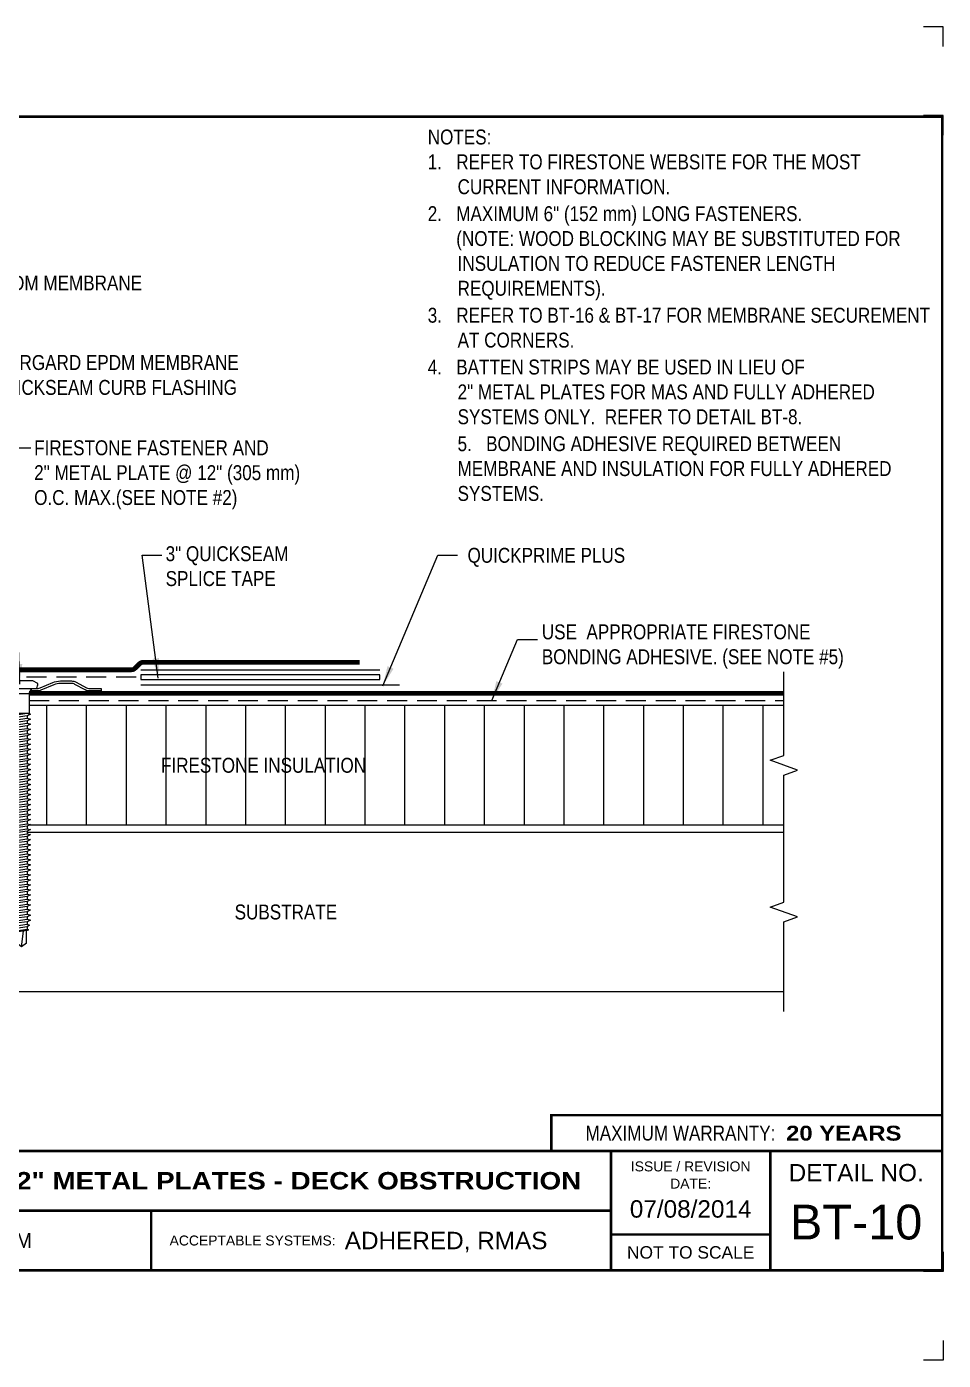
# Model space of a CAD drawing. Header units: inches. Extents: x 121.4 to 141.5, y -106.9 to -90.1.
# Drawn here: x 129.96 to 141.48, y -106.89 to -90.13 of the extents above; entities that cross this region are included whole.
import ezdxf
from ezdxf.enums import TextEntityAlignment as Align

# ---------------------------------------------------------------- set-up
doc = ezdxf.new("R2010")
doc.units = ezdxf.units.IN
doc.header["$MEASUREMENT"] = 0
doc.linetypes.add('HIDDEN', pattern=[0.375, 0.25, -0.125])
doc.layers.get('0').update_dxf_attribs({"linetype": 'CONTINUOUS'})
doc.layers.get('DEFPOINTS').update_dxf_attribs({"linetype": 'CONTINUOUS'})
for name, color, linetype in [('FSBP-ACCESSORY-FIRESTONE', 7, 'CONTINUOUS'), ('FSBP-ADHESIVE', 1, 'HIDDEN'), ('FSBP-ANNO-NOTE', 7, 'CONTINUOUS'), ('FSBP-INSULATION', 7, 'CONTINUOUS'), ('FSBP-MEMBRANE', 7, 'CONTINUOUS'), ('FSBP-SUBSTRATE-GENERIC', 9, 'CONTINUOUS'), ('FSBP-TTLB', 7, 'CONTINUOUS'), ('FSBP-TTLB-BORDER', 7, 'CONTINUOUS'), ('FSBP-TTLB-TEXT', 7, 'CONTINUOUS')]:
    doc.layers.add(name, color=color, linetype=linetype)
doc.styles.add('FSBP_ARIAL', font='arial.ttf')
doc.styles.add('FSBP_ARIAL_BOLD', font='')
doc.styles.add('FSBP_ARIAL_NAR', font='ARIALN.TTF')
doc.styles.add('FSBP_BANKGOTHIC', font='bgothm.ttf')
doc.styles.get('FSBP_ARIAL_BOLD').set_extended_font_data('Arial Black')
doc.linetypes.add('ZIGZAG', pattern='A,0.0001,-0.2,[131,ltypeshp.shx,S=0.2,R=0,X=-0.2,Y=0],-0.4,[131,ltypeshp.shx,S=0.2,R=180,X=0.2,Y=0],-0.2', length=0.8001)
doc.dimstyles.new('FSBP-LEADER', dxfattribs={"dimtxt": 0.1875, "dimasz": 0.25, "dimexe": 0.0625, "dimexo": 0.125, "dimgap": 0.125, "dimtad": 0, "dimtih": 1, "dimtoh": 1, "dimdec": 4, "dimzin": 0, "dimdsep": 46, "dimlunit": 4, "dimtxsty": 'FSBP_ARIAL_NAR', "dimcen": 0.09375, "dimclrd": 256, "dimclre": 256, "dimclrt": 256, "dimadec": 0, "dimazin": 0, "dimtfac": 1, "dimtdec": 4, "dimtofl": 0, "dimtmove": 0, "dimatfit": 3, "dimfxl": 1, "dimtolj": 1, "dimtzin": 0, "dimlwd": -1, "dimlwe": -1, "dimarcsym": 0})

# ---------------------------------------------------------------- blocks, each defined once
blk = doc.blocks.new('TTLB-EPDM_1')
at = {"layer": 'DEFPOINTS', "linetype": 'Continuous', "ltscale": 1.75}
for points in [[(20.01562500000003, 13.88083333333333), (20.01562500000003, 14.13083333333333), (19.76562500000003, 14.13083333333333)], [(20.01562500000003, -2.380833333333342), (20.01562500000003, -2.630833333333342), (19.76562500000003, -2.630833333333342)]]:
    blk.add_lwpolyline(points, dxfattribs=at)
at = {"layer": 'DEFPOINTS', "color": 1}
for points in [[(20.015625, 12.765625), (20.015625, 13.015625), (19.765625, 13.015625)], [(20.015625, -1.265625), (20.015625, -1.515625), (19.765625, -1.515625)]]:
    blk.add_lwpolyline(points, dxfattribs=at)
at = {"layer": 'FSBP-TTLB', "const_width": 0.03125}
blk.add_lwpolyline([(15.09028770518938, 0), (20, 0), (20, 0.4512598240669945), (15.09028770518938, 0.4512598240669945)], close=True, dxfattribs=at)
for points in [[(0, 0), (0, -1.5), (20, -1.5), (20, 0), (0, 0)], [(15.84028770518938, 0), (15.84028770518938, -1.5)], [(17.84110496735593, 0), (17.84110496735593, -1.5)], [(20, 0), (20, -1.5)], [(4.825208527206769, -0.75), (15.84028770518938, -0.75)], [(15.84028770518938, -1.048740175933006), (17.84110496735593, -1.048740175933006)]]:
    blk.add_lwpolyline(points, dxfattribs=at)
at = {"layer": 'FSBP-TTLB-BORDER', "const_width": 0.03125}
blk.add_lwpolyline([(20, 0), (20, 13), (0, 13), (0, 0)], dxfattribs=at)
at = {"layer": 'FSBP-TTLB-TEXT', "const_width": 0.03125}
blk.add_lwpolyline([(10.06152282927678, -0.75), (10.06152282927678, -1.5)], dxfattribs=at)
at = {"layer": 'FSBP-TTLB-TEXT', "style": 'FSBP_ARIAL_NAR'}
blk.add_text('MAXIMUM WARRANTY:', height=0.1875, dxfattribs=at).set_placement((17.90516569312837, 0.2256299120335257), align=Align.MIDDLE_RIGHT)
at = {"layer": 'FSBP-TTLB-TEXT'}
for s, height, style, p in [('ISSUE / REVISION', 0.125, 'FSBP_ARIAL', (16.84069633627263, -0.1938496373466023)), ('DETAIL NO.', 0.21875, 'FSBP_ARIAL', (18.92055248367797, -0.2724398367368792)), ('DATE:', 0.125, 'FSBP_ARIAL', (16.84069633627263, -0.409973105348854)), ('RubberGard  EPDM', 0.1875, 'FSBP_BANKGOTHIC', (7.443365678241776, -1.125)), ('NOT TO SCALE', 0.15625, 'FSBP_ARIAL', (16.84069633627263, -1.274370087966503))]:
    blk.add_text(s, height=height, dxfattribs=dict(at, style=style)).set_placement(p, align=Align.MIDDLE_CENTER)
at = {"layer": 'FSBP-TTLB-TEXT', "style": 'FSBP_ARIAL'}
blk.add_text('ACCEPTABLE SYSTEMS:', height=0.125, dxfattribs=at).set_placement((10.29281281591562, -1.125), align=Align.MIDDLE_LEFT)
at = {"layer": 'FSBP-TTLB-TEXT'}
for tag, height, style, p in [('MAXIMUM_WARRANTY', 0.1875, 'FSBP_ARIAL_BOLD', (18.03987100774941, 0.2240244307510579)), ('ACCPT_SYSTEMS', 0.21875, 'FSBP_ARIAL', (12.49438170418193, -1.125))]:
    blk.add_attdef(tag, text='', height=height, dxfattribs=dict(at, style=style)).set_placement(p, align=Align.MIDDLE_LEFT)
for tag, height, style, p in [('DETAIL_DESCP_LINE_1', 0.21875, 'FSBP_ARIAL_BOLD', (10.33118450231211, -0.3736318192489421)), ('ISSUE_REV_DATE', 0.21875, 'FSBP_ARIAL', (16.84069633627263, -0.7282559425942452)), ('DETAIL_NUMBER', 0.4375, 'FSBP_ARIAL', (18.91941590748775, -0.8931630692489421))]:
    blk.add_attdef(tag, text='', height=height, dxfattribs=dict(at, style=style)).set_placement(p, align=Align.MIDDLE_CENTER)
blk = doc.blocks.new('FSBP_AP_FASTENER_01')
at = {"layer": 'FSBP-ACCESSORY-FIRESTONE'}
for p, q in [((-0.125, 0.04849224421338505), (-0.09375, -0.01400775578661495)), ((0.09375, -0.01400775578661495), (0.125, 0.04849224421338505)), ((-0.09375, -0.01400775578661495), (-0.09375, -0.264007755786615)), ((-0.09375, -0.01400775578661495), (0.09375, -0.01400775578661495)), ((0.09375, -0.01400775578661495), (0.09375, -0.264007755786615)), ((-0.09375, -0.264007755786615), (-0.0703125, -0.2840970415008996)), ((-0.0703125, -0.3156643085181585), (-0.0703125, -0.3472315755354103)), ((0.0703125, -0.2955750228038667), (0.0703125, -0.3271422898211327)), ((-0.0703125, -0.3787988425526763), (-0.0703125, -0.410366109569928)), ((-0.0703125, -0.4419333765871798), (-0.0703125, -0.4735006436044458)), ((0.0703125, -0.3587095568383845), (0.0703125, -0.3902768238556433)), ((0.0703125, -0.4218440908729022), (0.0703125, -0.453411357890154)), ((0.0703125, -0.4849786249074128), (0.0703125, -0.5165458919246717)), ((-0.0703125, -0.5050679106216975), (-0.0703125, -0.5366351776389564)), ((-0.0703125, -0.5682024446562153), (-0.0703125, -0.599769711673467)), ((-0.0703125, -0.631336978690733), (-0.0703125, -0.6629042457079848)), ((0.0703125, -0.5481131589419235), (0.0703125, -0.5796804259591894)), ((0.0703125, -0.6112476929764412), (0.0703125, -0.6428149599937001)), ((-0.0703125, -0.6944715127252366), (-0.0703125, -0.7260387797425025)), ((-0.0703125, -0.7576060467597543), (-0.0703125, -0.7891733137770132)), ((-0.0703125, -0.820740580794272), (-0.0703125, -0.8523078478115238)), ((0.0703125, -0.674382227010959), (0.0703125, -0.7059494940282107)), ((0.0703125, -0.7375167610454696), (0.0703125, -0.7690840280627285)), ((0.0703125, -0.8006512950799802), (0.0703125, -0.8322185620972462)), ((-0.0703125, -0.8838751148287898), (-0.0703125, -0.9154423818460415)), ((-0.0703125, -0.9470096488632933), (-0.0703125, -0.9785769158805593)), ((0.0703125, -0.863785829114498), (0.0703125, -0.8953530961317568)), ((0.0703125, -0.9269203631490157), (0.0703125, -0.9584876301662675)), ((0.0703125, -0.9900548971835264), (0.0703125, -1.021622164200785)), ((-0.0703125, -1.010144182897811), (-0.0703125, -1.04171144991507)), ((-0.0703125, -1.073278716932329), (-0.0703125, -1.104845983949581)), ((-0.0703125, -1.136413250966847), (-0.0703125, -1.167980517984098)), ((0.0703125, -1.053189431218037), (0.0703125, -1.084756698235303)), ((0.0703125, -1.116323965252555), (0.0703125, -1.147891232269814)), ((-0.0703125, -1.19954778500135), (-0.0703125, -1.231115052018616)), ((-0.0703125, -1.262682319035868), (-0.0703125, -1.294249586053127)), ((-0.0703125, -1.325816853070386), (-0.0703125, -1.357384120087637)), ((0.0703125, -1.179458499287072), (0.0703125, -1.211025766304324)), ((0.0703125, -1.242593033321583), (0.0703125, -1.274160300338842)), ((0.0703125, -1.305727567356094), (0.0703125, -1.33729483437336)), ((-0.0703125, -1.388951387104903), (-0.0703125, -1.420518654122155)), ((-0.0703125, -1.452085921139407), (-0.0703125, -1.483653188156673)), ((0.0703125, -1.368862101390611), (0.0703125, -1.40042936840787)), ((0.0703125, -1.431996635425129), (0.0703125, -1.463563902442381)), ((0.0703125, -1.49513116945964), (0.0703125, -1.526698436476899)), ((-0.0703125, -1.515220455173925), (-0.0703125, -1.546787722191183)), ((-0.0703125, -1.578354989208442), (-0.0703125, -1.609922256225694)), ((-0.0703125, -1.64148952324296), (-0.0703125, -1.673056790260212)), ((0.0703125, -1.558265703494151), (0.0703125, -1.589832970511416)), ((0.0703125, -1.621400237528668), (0.0703125, -1.652967504545927)), ((-0.0703125, -1.704624057277464), (-0.0703125, -1.73619132429473)), ((-0.0703125, -1.767758591311981), (-0.0703125, -1.79932585832924)), ((-0.0703125, -1.830893125346499), (-0.0703125, -1.862460392363751)), ((0.0703125, -1.684534771563186), (0.0703125, -1.716102038580438)), ((0.0703125, -1.747669305597697), (0.0703125, -1.779236572614955)), ((0.0703125, -1.810803839632207), (0.0703125, -1.842371106649473)), ((-0.0703125, -1.894027659381017), (-0.0703125, -1.925594926398269)), ((-0.0703125, -1.95716219341552), (-0.0703125, -1.988729460432786)), ((0.0703125, -1.873938373666725), (0.0703125, -1.905505640683984)), ((0.0703125, -1.937072907701243), (0.0703125, -1.968640174718495)), ((0.0703125, -2.000207441735753), (0.0703125, -2.031774708753012)), ((-0.0703125, -2.020296727450038), (-0.0703125, -2.051863994467297)), ((-0.0703125, -2.083431261484556), (-0.0703125, -2.114998528501808)), ((-0.0703125, -2.146565795519074), (-0.0703125, -2.178133062536325)), ((0.0703125, -2.063341975770264), (0.0703125, -2.09490924278753)), ((0.0703125, -2.126476509804782), (0.0703125, -2.158043776822041)), ((-0.0703125, -2.209700329553577), (-0.0703125, -2.241267596570843)), ((-0.0703125, -2.272834863588095), (-0.0703125, -2.304402130605354)), ((-0.0703125, -2.335969397622613), (-0.0703125, -2.367536664639864)), ((0.0703125, -2.189611043839299), (0.0703125, -2.221178310856551)), ((0.0703125, -2.25274557787381), (0.0703125, -2.284312844891069)), ((0.0703125, -2.315880111908321), (0.0703125, -2.347447378925587)), ((-0.0703125, -2.39910393165713), (-0.0703125, -2.430671198674382)), ((-0.0703125, -2.462238465691634), (-0.0703125, -2.4938057327089)), ((0.0703125, -2.379014645942839), (0.0703125, -2.410581912960097)), ((0.0703125, -2.442149179977356), (0.0703125, -2.473716446994608)), ((0.0703125, -2.505283714011867), (0.0703125, -2.536850981029126)), ((-0.0703125, -2.525372999726152), (-0.0703125, -2.55694026674341)), ((-0.0703125, -2.588507533760669), (-0.0703125, -2.620074800777921)), ((-0.0703125, -2.651642067795187), (-0.0703125, -2.683209334812439)), ((0.0703125, -2.568418248046378), (0.0703125, -2.599985515063644)), ((0.0703125, -2.631552782080895), (0.0703125, -2.663120049098154)), ((-0.0703125, -2.714776601829691), (-0.0703125, -2.746343868846957)), ((-0.0703125, -2.777911135864208), (-0.0703125, -2.809478402881467)), ((-0.0703125, -2.841045669898726), (-0.0703125, -2.872612936915978)), ((0.0703125, -2.694687316115413), (0.0703125, -2.726254583132665)), ((0.0703125, -2.757821850149924), (0.0703125, -2.789389117167183)), ((0.0703125, -2.820956384184434), (0.0703125, -2.8525236512017)), ((-0.0703125, -2.904180203933244), (-0.0703125, -2.935747470950496)), ((-0.0703125, -2.967314737967747), (-0.0703125, -2.998882004985013)), ((-0.0625, -3.154632755786622), (-0.0625, -3.013549567065063)), ((0, -3.201507755786615), (0.02460623630038583, -3.00110581902215)), ((0.0625, -3.154632755786601), (0.0625, -2.995692424207924)), ((0.0703125, -2.884090918218952), (0.0703125, -2.915658185236211)), ((0.0703125, -2.94722545225347), (0.0703125, -2.978792719270722)), ((0, -3.201507755786615), (-0.06250000000001421, -3.154632755786615)), ((0.0625, -3.154632755786615), (0, -3.201507755786615))]:
    blk.add_line(p, q, dxfattribs=at)
blk.add_lwpolyline([(0.1875, 0.04849224421338505, 0.1250000000000271), (0.203125, 0.110992244213385), (0.140625, 0.142242244213385), (-0.140625, 0.142242244213385), (-0.203125, 0.110992244213385, 0.1250000000000271), (-0.1875, 0.04849224421338505)], format="xyb", close=True, dxfattribs=at)
for points in [[(-0.109375, -0.3054610321523867), (-0.0703125, -0.2840970415008996), (0.0703125, -0.264007755786615), (0.109375, -0.2742110321523867), (0.0703125, -0.2955750228038667), (-0.0703125, -0.3156643085181585)], [(-0.109375, -0.3685955661869045), (-0.0703125, -0.3472315755354103), (0.0703125, -0.3271422898211327), (0.109375, -0.3373455661869045), (0.0703125, -0.3587095568383845), (-0.0703125, -0.3787988425526763)], [(-0.109375, -0.431730100221408), (-0.0703125, -0.410366109569928), (0.0703125, -0.3902768238556433), (0.109375, -0.400480100221408), (0.0703125, -0.4218440908729022), (-0.0703125, -0.4419333765871798)], [(-0.109375, -0.4948646342559258), (-0.0703125, -0.4735006436044458), (0.0703125, -0.453411357890154), (0.109375, -0.4636146342559258), (0.0703125, -0.4849786249074128), (-0.0703125, -0.5050679106216975)], [(-0.109375, -0.5579991682904435), (-0.0703125, -0.5366351776389564), (0.0703125, -0.5165458919246717), (0.109375, -0.5267491682904435), (0.0703125, -0.5481131589419235), (-0.0703125, -0.5682024446562153)], [(-0.109375, -0.6211337023249612), (-0.0703125, -0.599769711673467), (0.0703125, -0.5796804259591894), (0.109375, -0.5898837023249612), (0.0703125, -0.6112476929764412), (-0.0703125, -0.631336978690733)], [(-0.109375, -0.6842682363594648), (-0.0703125, -0.6629042457079848), (0.0703125, -0.6428149599937001), (0.109375, -0.6530182363594648), (0.0703125, -0.674382227010959), (-0.0703125, -0.6944715127252366)], [(-0.109375, -0.7474027703939825), (-0.0703125, -0.7260387797425025), (0.0703125, -0.7059494940282107), (0.109375, -0.7161527703939825), (0.0703125, -0.7375167610454696), (-0.0703125, -0.7576060467597543)], [(-0.109375, -0.8105373044285002), (-0.0703125, -0.7891733137770132), (0.0703125, -0.7690840280627285), (0.109375, -0.7792873044285002), (0.0703125, -0.8006512950799802), (-0.0703125, -0.820740580794272)], [(-0.109375, -0.873671838463018), (-0.0703125, -0.8523078478115238), (0.0703125, -0.8322185620972462), (0.109375, -0.842421838463018), (0.0703125, -0.863785829114498), (-0.0703125, -0.8838751148287898)], [(-0.109375, -0.9368063724975215), (-0.0703125, -0.9154423818460415), (0.0703125, -0.8953530961317568), (0.109375, -0.9055563724975215), (0.0703125, -0.9269203631490157), (-0.0703125, -0.9470096488632933)], [(-0.109375, -0.9999409065320393), (-0.0703125, -0.9785769158805593), (0.0703125, -0.9584876301662675), (0.109375, -0.9686909065320393), (0.0703125, -0.9900548971835264), (-0.0703125, -1.010144182897811)], [(-0.109375, -1.063075440566557), (-0.0703125, -1.04171144991507), (0.0703125, -1.021622164200785), (0.109375, -1.031825440566557), (0.0703125, -1.053189431218037), (-0.0703125, -1.073278716932329)], [(-0.109375, -1.126209974601075), (-0.0703125, -1.104845983949581), (0.0703125, -1.084756698235303), (0.109375, -1.094959974601075), (0.0703125, -1.116323965252555), (-0.0703125, -1.136413250966847)], [(-0.109375, -1.189344508635578), (-0.0703125, -1.167980517984098), (0.0703125, -1.147891232269814), (0.109375, -1.158094508635578), (0.0703125, -1.179458499287072), (-0.0703125, -1.19954778500135)], [(-0.109375, -1.252479042670096), (-0.0703125, -1.231115052018616), (0.0703125, -1.211025766304324), (0.109375, -1.221229042670096), (0.0703125, -1.242593033321583), (-0.0703125, -1.262682319035868)], [(-0.109375, -1.315613576704614), (-0.0703125, -1.294249586053127), (0.0703125, -1.274160300338842), (0.109375, -1.284363576704614), (0.0703125, -1.305727567356094), (-0.0703125, -1.325816853070386)], [(-0.109375, -1.378748110739132), (-0.0703125, -1.357384120087637), (0.0703125, -1.33729483437336), (0.109375, -1.347498110739132), (0.0703125, -1.368862101390611), (-0.0703125, -1.388951387104903)], [(-0.109375, -1.441882644773635), (-0.0703125, -1.420518654122155), (0.0703125, -1.40042936840787), (0.109375, -1.410632644773635), (0.0703125, -1.431996635425129), (-0.0703125, -1.452085921139407)], [(-0.109375, -1.505017178808153), (-0.0703125, -1.483653188156673), (0.0703125, -1.463563902442381), (0.109375, -1.473767178808153), (0.0703125, -1.49513116945964), (-0.0703125, -1.515220455173925)], [(-0.109375, -1.568151712842671), (-0.0703125, -1.546787722191183), (0.0703125, -1.526698436476899), (0.109375, -1.536901712842671), (0.0703125, -1.558265703494151), (-0.0703125, -1.578354989208442)], [(-0.109375, -1.631286246877188), (-0.0703125, -1.609922256225694), (0.0703125, -1.589832970511416), (0.109375, -1.600036246877188), (0.0703125, -1.621400237528668), (-0.0703125, -1.64148952324296)], [(-0.109375, -1.694420780911692), (-0.0703125, -1.673056790260212), (0.0703125, -1.652967504545927), (0.109375, -1.663170780911692), (0.0703125, -1.684534771563186), (-0.0703125, -1.704624057277464)], [(-0.109375, -1.75755531494621), (-0.0703125, -1.73619132429473), (0.0703125, -1.716102038580438), (0.109375, -1.72630531494621), (0.0703125, -1.747669305597697), (-0.0703125, -1.767758591311981)], [(-0.109375, -1.820689848980727), (-0.0703125, -1.79932585832924), (0.0703125, -1.779236572614955), (0.109375, -1.789439848980727), (0.0703125, -1.810803839632207), (-0.0703125, -1.830893125346499)], [(-0.109375, -1.883824383015245), (-0.0703125, -1.862460392363751), (0.0703125, -1.842371106649473), (0.109375, -1.852574383015245), (0.0703125, -1.873938373666725), (-0.0703125, -1.894027659381017)], [(-0.109375, -1.946958917049749), (-0.0703125, -1.925594926398269), (0.0703125, -1.905505640683984), (0.109375, -1.915708917049749), (0.0703125, -1.937072907701243), (-0.0703125, -1.95716219341552)], [(-0.109375, -2.010093451084266), (-0.0703125, -1.988729460432786), (0.0703125, -1.968640174718495), (0.109375, -1.978843451084266), (0.0703125, -2.000207441735753), (-0.0703125, -2.020296727450038)], [(-0.109375, -2.073227985118784), (-0.0703125, -2.051863994467297), (0.0703125, -2.031774708753012), (0.109375, -2.041977985118784), (0.0703125, -2.063341975770264), (-0.0703125, -2.083431261484556)], [(-0.109375, -2.136362519153302), (-0.0703125, -2.114998528501808), (0.0703125, -2.09490924278753), (0.109375, -2.105112519153302), (0.0703125, -2.126476509804782), (-0.0703125, -2.146565795519074)], [(-0.109375, -2.199497053187805), (-0.0703125, -2.178133062536325), (0.0703125, -2.158043776822041), (0.109375, -2.168247053187805), (0.0703125, -2.189611043839299), (-0.0703125, -2.209700329553577)], [(-0.109375, -2.262631587222323), (-0.0703125, -2.241267596570843), (0.0703125, -2.221178310856551), (0.109375, -2.231381587222323), (0.0703125, -2.25274557787381), (-0.0703125, -2.272834863588095)], [(-0.109375, -2.325766121256841), (-0.0703125, -2.304402130605354), (0.0703125, -2.284312844891069), (0.109375, -2.294516121256841), (0.0703125, -2.315880111908321), (-0.0703125, -2.335969397622613)], [(-0.109375, -2.388900655291359), (-0.0703125, -2.367536664639864), (0.0703125, -2.347447378925587), (0.109375, -2.357650655291359), (0.0703125, -2.379014645942839), (-0.0703125, -2.39910393165713)], [(-0.109375, -2.452035189325862), (-0.0703125, -2.430671198674382), (0.0703125, -2.410581912960097), (0.109375, -2.420785189325862), (0.0703125, -2.442149179977356), (-0.0703125, -2.462238465691634)], [(-0.109375, -2.51516972336038), (-0.0703125, -2.4938057327089), (0.0703125, -2.473716446994608), (0.109375, -2.48391972336038), (0.0703125, -2.505283714011867), (-0.0703125, -2.525372999726152)], [(-0.109375, -2.578304257394898), (-0.0703125, -2.55694026674341), (0.0703125, -2.536850981029126), (0.109375, -2.547054257394898), (0.0703125, -2.568418248046378), (-0.0703125, -2.588507533760669)], [(-0.109375, -2.641438791429415), (-0.0703125, -2.620074800777921), (0.0703125, -2.599985515063644), (0.109375, -2.610188791429415), (0.0703125, -2.631552782080895), (-0.0703125, -2.651642067795187)], [(-0.109375, -2.704573325463919), (-0.0703125, -2.683209334812439), (0.0703125, -2.663120049098154), (0.109375, -2.673323325463919), (0.0703125, -2.694687316115413), (-0.0703125, -2.714776601829691)], [(-0.109375, -2.767707859498437), (-0.0703125, -2.746343868846957), (0.0703125, -2.726254583132665), (0.109375, -2.736457859498437), (0.0703125, -2.757821850149924), (-0.0703125, -2.777911135864208)], [(-0.109375, -2.830842393532954), (-0.0703125, -2.809478402881467), (0.0703125, -2.789389117167183), (0.109375, -2.799592393532954), (0.0703125, -2.820956384184434), (-0.0703125, -2.841045669898726)], [(-0.109375, -2.893976927567472), (-0.0703125, -2.872612936915978), (0.0703125, -2.8525236512017), (0.109375, -2.862726927567472), (0.0703125, -2.884090918218952), (-0.0703125, -2.904180203933244)], [(-0.099609375, -2.955716372316267), (-0.0703125, -2.935747470950496), (0.0703125, -2.915658185236211), (0.099609375, -2.927256550887698), (0.0703125, -2.94722545225347), (-0.0703125, -2.967314737967747)], [(-0.0849609375, -3.008866455667892), (-0.0703125, -2.998882004985013), (0.0703125, -2.978792719270722), (0.0849609375, -2.984591902096462), (0.0703125, -2.994576352779355), (-0.0703125, -3.014665638493632)]]:
    blk.add_lwpolyline(points, close=True, dxfattribs=at)
blk.add_lwpolyline([(-0.09375, -0.264007755786615), (0.09375, -0.264007755786615)], dxfattribs=at)
blk = doc.blocks.new('FSBP_AP_FASTENER_W_2inPLATE_1')
blk.add_line((-0.125, 0.03125), (0.125, 0.03125))
at = {"layer": 'FSBP-ACCESSORY-FIRESTONE'}
for p, q in [((-0.125, 0), (-0.109375, 0)), ((0.125, 0), (0.1093749999999858, 0))]:
    blk.add_line(p, q, dxfattribs=at)
for points in [[(-1, 0), (-0.8440621258972953, 0, 0.125489241710454), (-0.7991697386460004, 0.01144729003925704), (-0.6692681354566616, 0.08230270996074296, -0.1254892417105026), (-0.6243757482053525, 0.09375), (-0.4888144254886129, 0.09375, -0.1015700823222099), (-0.4026445789244235, 0.07606297531646078), (-0.24285132786963, 0.007580153435810644, 0.1015700823222143), (-0.2059213936278326, 0), (-0.125, 0), (-0.125, 0.03125), (-0.2059213936278326, 0.03125, -0.1015700823222341), (-0.2305413497890356, 0.03630343562389271), (-0.3903346008438291, 0.1047862575045144, 0.1015700823222067), (-0.4888144254886129, 0.125), (-0.6243757482053525, 0.125, 0.1254892417105185), (-0.6842322645404408, 0.109736946614305), (-0.8141338677297654, 0.0388815266928475, -0.1254892417104541), (-0.8440621258972953, 0.03125), (-1, 0.03125)], [(1, 0), (0.8440621258972953, 0, -0.125489241710454), (0.7991697386460004, 0.01144729003925704), (0.6692681354566616, 0.08230270996074296, 0.1254892417105026), (0.6243757482053525, 0.09375), (0.4888144254886129, 0.09375, 0.1015700823222099), (0.4026445789244235, 0.07606297531646078), (0.24285132786963, 0.007580153435810644, -0.1015700823222143), (0.2059213936278326, 0), (0.125, 0), (0.125, 0.03125), (0.2059213936278326, 0.03125, 0.1015700823222341), (0.2305413497890356, 0.03630343562389271), (0.3903346008438291, 0.1047862575045144, -0.1015700823222067), (0.4888144254886129, 0.125), (0.6243757482053525, 0.125, -0.1254892417105185), (0.6842322645404408, 0.109736946614305), (0.8141338677297654, 0.0388815266928475, 0.1254892417104541), (0.8440621258972953, 0.03125), (1, 0.03125)]]:
    blk.add_lwpolyline(points, format="xyb", close=True, dxfattribs=at)
blk.add_blockref('FSBP_AP_FASTENER_01', (0, -0.01724224421337794), dxfattribs=at)

msp = doc.modelspace()

# ---------------------------------------------------------------- hatches: boundary and pattern name
at = {"layer": 'FSBP-INSULATION'}
h = msp.add_hatch(dxfattribs=at)
h.set_pattern_fill('LINE', color=256, scale=4, angle=90, style=0)
h.set_pattern_definition([(90, (-85.28696450833587, -104.9530444158385), (-0.5, 3.061515884555943e-17), [])])
h.paths.add_polyline_path([(139.475481215649, -100.1652808699436), (139.4754812156491, -99.54028086994356), (139.647198554365, -99.47778086994356), (139.3037638769332, -99.35278086994356), (139.475481215649, -99.29028086994356), (139.4754812156491, -98.66528086994356), (129.9903501230048, -98.66528086994356), (129.9903501230048, -98.73542290281273), (130.0059751230048, -98.739504213359), (129.9669126230048, -98.76086820401048), (129.9669126230048, -98.79243547102777), (130.0059751230048, -98.80263874739353), (129.9669126230048, -98.82400273804501), (129.9669126230048, -98.85557000506225), (130.0059751230049, -98.86577328142806), (129.9669126230048, -98.88713727207954), (129.9669126230049, -98.91870453909678), (130.0059751230048, -98.92890781546254), (129.9669126230048, -98.95027180611407), (129.9669126230049, -98.98183907313131), (130.0059751230048, -98.99204234949707), (129.9669126230048, -99.01340634014855), (129.9669126230048, -99.04497360716579), (130.0059751230048, -99.0551768835316), (129.9669126230048, -99.07654087418308), (129.9669126230048, -99.10810814120032), (130.0059751230048, -99.11831141756613), (129.9669126230049, -99.13967540821761), (129.9669126230049, -99.17124267523485), (130.0059751230049, -99.18144595160061), (129.9669126230048, -99.20280994225209), (129.9669126230048, -99.23437720926938), (130.0059751230048, -99.24458048563514), (129.9669126230048, -99.26594447628662), (129.9669126230048, -99.29751174330386), (130.0059751230048, -99.30771501966967), (129.9669126230048, -99.3290790103211), (129.9669126230048, -99.36064627733839), (130.0059751230049, -99.37084955370415), (129.9669126230048, -99.39221354435563), (129.9669126230048, -99.42378081137292), (130.0059751230049, -99.43398408773868), (129.9669126230048, -99.45534807839016), (129.9669126230048, -99.4869153454074), (130.0059751230049, -99.49711862177321), (129.9669126230049, -99.51848261242469), (129.9669126230049, -99.55004987944193), (130.0059751230048, -99.56025315580769), (129.9669126230048, -99.58161714645917), (129.9669126230048, -99.61318441347646), (130.0059751230048, -99.62338768984222), (129.9669126230049, -99.6447516804937), (129.9669126230048, -99.67631894751094), (130.0059751230049, -99.68652222387675), (129.9669126230048, -99.70788621452823), (129.9669126230048, -99.73945348154547), (130.0059751230048, -99.74965675791123), (129.9669126230048, -99.77102074856276), (129.9669126230048, -99.80258801558), (130.0059751230048, -99.81279129194576), (129.9669126230048, -99.83415528259718), (129.9669126230048, -99.86572254961453), (130.0059751230048, -99.87592582598029), (129.9669126230049, -99.89728981663177), (129.9669126230048, -99.928857083649), (130.0059751230048, -99.93906036001476), (129.9669126230048, -99.9604243506663), (129.9669126230049, -99.99199161768354), (130.0059751230048, -100.0021948940493), (129.9669126230048, -100.0235588847008), (129.9669126230048, -100.055126151718), (130.0059751230048, -100.0653294280838), (129.9669126230048, -100.0866934187353), (129.9669126230048, -100.1182606857525), (130.0059751230048, -100.1284639621184), (129.9669126230049, -100.1498279527698), (129.9669126230049, -100.1652808699436)])
h.paths.add_polyline_path([(127.9903501230048, -98.66528086994356), (126.3966001230048, -98.66528086994356), (126.3966001230048, -100.1652808699436), (129.7770464377363, -100.1652808699436), (129.8262876230048, -100.1383499714668), (129.8262876230049, -100.1067827044496), (129.7872251230048, -100.0965794280838), (129.8262876230048, -100.0752154374323), (129.8262876230049, -100.0436481704151), (129.7872251230049, -100.0334448940493), (129.8262876230048, -100.0120809033978), (129.8262876230048, -99.98051363638052), (129.7872251230048, -99.97031036001482), (129.8262876230048, -99.94894636936328), (129.8262876230048, -99.91737910234605), (129.7872251230049, -99.90717582598029), (129.8262876230048, -99.88581183532881), (129.8262876230048, -99.85424456831151), (129.7872251230048, -99.84404129194576), (129.8262876230048, -99.82267730129428), (129.8262876230049, -99.79111003427704), (129.7872251230049, -99.78090675791128), (129.8262876230048, -99.75954276725975), (129.8262876230048, -99.72797550024251), (129.7872251230049, -99.71777222387675), (129.8262876230048, -99.69640823322527), (129.8262876230048, -99.66484096620798), (129.7872251230048, -99.65463768984222), (129.8262876230048, -99.63327369919074), (129.8262876230048, -99.60170643217344), (129.7872251230048, -99.59150315580769), (129.8262876230048, -99.57013916515626), (129.8262876230048, -99.53857189813897), (129.7872251230048, -99.52836862177321), (129.8262876230048, -99.50700463112173), (129.8262876230048, -99.47543736410444), (129.7872251230048, -99.46523408773868), (129.8262876230048, -99.4438700970872), (129.8262876230049, -99.4123028300699), (129.7872251230049, -99.40209955370415), (129.8262876230048, -99.38073556305272), (129.8262876230048, -99.34916829603543), (129.7872251230048, -99.33896501966962), (129.8262876230048, -99.31760102901814), (129.8262876230048, -99.2860337620009), (129.7872251230048, -99.27583048563514), (129.8262876230048, -99.25446649498366), (129.8262876230048, -99.22289922796637), (129.7872251230048, -99.21269595160061), (129.8262876230048, -99.19133196094919), (129.8262876230049, -99.15976469393189), (129.7872251230048, -99.14956141756608), (129.8262876230048, -99.12819742691465), (129.8262876230048, -99.09663015989736), (129.7872251230048, -99.0864268835316), (129.8262876230048, -99.06506289288012), (129.8262876230048, -99.03349562586283), (129.7872251230049, -99.02329234949707), (129.8262876230048, -99.00192835884559), (129.8262876230048, -98.97036109182835), (129.7872251230048, -98.96015781546254), (129.8262876230048, -98.93879382481111), (129.8262876230048, -98.90722655779382), (129.7872251230048, -98.89702328142806), (129.8262876230048, -98.87565929077658), (129.8262876230048, -98.84409202375929), (129.7872251230048, -98.83388874739353), (129.8262876230048, -98.81252475674205), (129.8262876230049, -98.78095748972481), (129.7872251230049, -98.770754213359), (129.8262876230048, -98.74939022270752), (129.8028501230048, -98.7293009369933), (129.8028501230048, -98.66528086994356)])
h.paths.add_polyline_path([(131.5986962798317, -99.56073405889305), (134.2733850588222, -99.56073405889305), (134.2733850588222, -99.26969978194899), (131.5986962798317, -99.26969978194899)], flags=24)

# ---------------------------------------------------------------- linework, layer by layer
at = {"layer": 'FSBP-ADHESIVE', "linetype": 'ZIGZAG', "ltscale": 0.17}
for p, q in [((131.3956892787119, -98.21528086994351), (134.3956892787119, -98.21528086994357)), ((131.3956892787119, -98.40278086994351), (134.645689278712, -98.40278086994357))]:
    msp.add_line(p, q, dxfattribs=at)
at = {"layer": 'FSBP-ADHESIVE', "linetype": 'HIDDEN'}
for p, q in [((131.3341001230048, -98.30885205046138), (128.9773423353986, -98.30885205046138)), ((129.9903501230048, -98.60278086994356), (139.475481215649, -98.60278086994356))]:
    msp.add_line(p, q, dxfattribs=at)
at = {"layer": 'FSBP-INSULATION', "linetype": 'Continuous'}
msp.add_lwpolyline([(139.475481215649, -100.1652808699436), (139.475481215649, -99.54028086994356), (139.6471985543649, -99.47778086994356), (139.3037638769331, -99.35278086994356), (139.475481215649, -99.29028086994356), (139.475481215649, -98.23971697707299)], dxfattribs=at)
at = {"layer": 'FSBP-INSULATION'}
for points in [[(139.475481215649, -98.66528086994356), (129.9903501230048, -98.66528086994356)], [(129.9975881737229, -100.1652808699436), (139.475481215649, -100.1652808699436)]]:
    msp.add_lwpolyline(points, dxfattribs=at)
at = {"layer": 'FSBP-MEMBRANE', "linetype": 'Continuous', "const_width": 0.06}
msp.add_lwpolyline([(134.1456892787119, -98.12153086994351), (131.4215776263603, -98.12153086994351, 0.1989123673796915), (131.3773834525361, -98.1398366961194), (131.3204239243699, -98.19679622428555, -0.1989123673796885), (131.2762297505457, -98.21510205046138), (129.0291190306953, -98.21510205046138, 0.1989123673797022), (128.940730683047, -98.25171370281305), (128.9062751682682, -98.2861692175918, -0.1989123673797052), (128.8178868206199, -98.32278086994353), (126.9425032054542, -98.32278086994353), (126.8019392787119, -98.32278086994353, -0.4142135623730951), (126.6769392787119, -98.19778086994353), (126.6769392787119, -96.61383426053686, 0.1989123673797007), (126.6037159740085, -96.4370575652402), (126.5626625834153, -96.39600417464692, -0.198912367379658), (126.4894392787119, -96.21922747935031), (126.4894392787119, -93.69934032638281)], format="xyb", dxfattribs=at)
at = {"layer": 'FSBP-MEMBRANE'}
msp.add_lwpolyline([(131.3956892787119, -98.33903086994354), (134.3956892787119, -98.33903086994354), (134.3956892787119, -98.27903086994354), (131.3956892787119, -98.27903086994354)], close=True, dxfattribs=at)
at = {"layer": 'FSBP-MEMBRANE', "const_width": 0.06}
msp.add_lwpolyline([(129.9903501230048, -98.51028086994353), (139.475481215649, -98.51028086994353)], dxfattribs=at)
at = {"layer": 'FSBP-SUBSTRATE-GENERIC'}
msp.add_line((126.9591001230048, -102.2590308699436), (139.4754812156489, -102.2590308699436), dxfattribs=at)
for points in [[(139.4754812156489, -102.5090308699436), (139.4754812156489, -101.3840308699436), (139.6471985543648, -101.3215308699436), (139.303763876933, -101.1965308699436), (139.4754812156489, -101.1340308699436), (139.4754812156489, -100.1652808699436)], [(139.4754812156489, -100.2590308699455), (129.9669126230048, -100.2590308699436)]]:
    msp.add_lwpolyline(points, dxfattribs=at)

# ---------------------------------------------------------------- block references
msp.add_blockref('TTLB-EPDM_1', (121.4627011304548, -104.2631142971705)).add_auto_attribs({'DETAIL_DESCP_LINE_1': 'BASE TIE-IN WITH 2" METAL PLATES - DECK OBSTRUCTION', 'ACCPT_SYSTEMS': 'ADHERED, RMAS', 'ISSUE_REV_DATE': '07/08/2014', 'DETAIL_NUMBER': 'BT-10', 'MAXIMUM_WARRANTY': '20 YEARS'})
at = {"layer": 'FSBP-ACCESSORY-FIRESTONE'}
msp.add_blockref('FSBP_AP_FASTENER_W_2inPLATE_1', (129.8966001230048, -98.48028086994353), dxfattribs=at)

# ---------------------------------------------------------------- texts
at = {"layer": 'FSBP-ANNO-NOTE', "style": 'FSBP_ARIAL_NAR'}
for s, p in [('RUBBERGARD EPDM MEMBRANE', (127.9146397841452, -93.35363119762309)), ('QUICKPRIME PLUS', (135.4993078119178, -96.77630570422349))]:
    msp.add_text(s, height=0.1875, dxfattribs=at).set_placement(p, align=Align.MIDDLE_LEFT)
for s, p in [('FIRESTONE INSULATION', (132.9360406693269, -99.41528086994356)), ('SUBSTRATE', (133.2172906693269, -101.2590308699445))]:
    msp.add_text(s, height=0.1875, dxfattribs=at).set_placement(p, align=Align.MIDDLE_CENTER)
at = {"layer": 'FSBP-ANNO-NOTE', "char_height": 0.1875, "attachment_point": 1, "style": 'FSBP_ARIAL_NAR'}
for s, width, gutter_width, heights, insert in [('\\pi-0.375,l0.375,t0.1875,0.375;NOTES:\\P1.   REFER TO FIRESTONE WEBSITE FOR THE MOST CURRENT INFORMATION.\\P{\\H0.083333x;\\P\\pt0.375;}2.   MAXIMUM 6" (152 mm) LONG FASTENERS. \\P      (NOTE: WOOD BLOCKING MAY BE SUBSTITUTED FOR INSULATION TO REDUCE FASTENER LENGTH REQUIREMENTS). \\P{\\H0.083333x;\\P}3.   REFER TO BT-16 & BT-17 FOR MEMBRANE SECUREMENT AT CORNERS.\\P{\\H0.083333x;\\P}4.   BATTEN STRIPS MAY BE USED IN LIEU OF \\P\\pi0;2" METAL PLATES FOR MAS AND FULLY ADHERED  SYSTEMS ONLY.  REFER TO DETAIL BT-8.\\P{\\H0.083333x;\\P\\pi-0.375;}5.   BONDING ADHESIVE REQUIRED BETWEEN MEMBRANE AND INSULATION FOR FULLY ADHERED SYSTEMS.', 6.38410728704838, 25.61258359297398, [4.885476723361707], (134.9995374732286, -91.42496605609608)), ('\\pt0.1875,0.375;RUBBERGARD EPDM MEMBRANE OR QUICKSEAM CURB FLASHING', 3.690259199777756, 25.61258359297398, [0.662303791490233], (129.1297554654345, -94.25954844097214)), ('\\pi-0.375,l0.375,t0.1875,0.375;FIRESTONE FASTENER AND  \\P2" METAL PLATE @ 12" (305 mm) \\PO.C. MAX.(SEE NOTE #2)', 3.330467693874198, 25.61258359297398, [0.9620072340018329], (130.0536848264862, -95.33112941023319)), ('\\pt0.1875,0.375;3" QUICKSEAM\\PSPLICE TAPE', 1.58401710796079, 25.61258359297398, [0.5197243992021345], (131.7058715092836, -96.66235010032688)), ('\\pt0.375;USE  APPROPRIATE FIRESTONE BONDING ADHESIVE. (SEE NOTE #5)', 4.01171875, 23.08110225731588, [0.6171875000000018], (136.4330354490004, -97.64460900985219))]:
    msp.add_mtext_dynamic_manual_height_columns(s, width=width, gutter_width=gutter_width, heights=heights, dxfattribs=dict(at, insert=insert))

# ---------------------------------------------------------------- leaders
at = {"layer": 'FSBP-ANNO-NOTE'}
for points in [[(129.8726884930757, -98.3948194619064), (129.7639002309649, -95.42474320422349), (130.0139002309649, -95.42474320422349)], [(131.6138901217859, -98.32091565442602), (131.4098526884083, -96.77630570422349), (131.6598526884083, -96.77630570422349)], [(134.4351451995424, -98.41649363334665), (135.1243078119178, -96.77630570422349), (135.3743078119178, -96.77630570422349)], [(135.8032083507737, -98.60291535371056), (136.1266649592038, -97.83309758470293), (136.3766649592038, -97.83309758470293)]]:
    msp.add_leader(points, dimstyle='FSBP-LEADER', dxfattribs=at)

doc.saveas('drawing.dxf')
